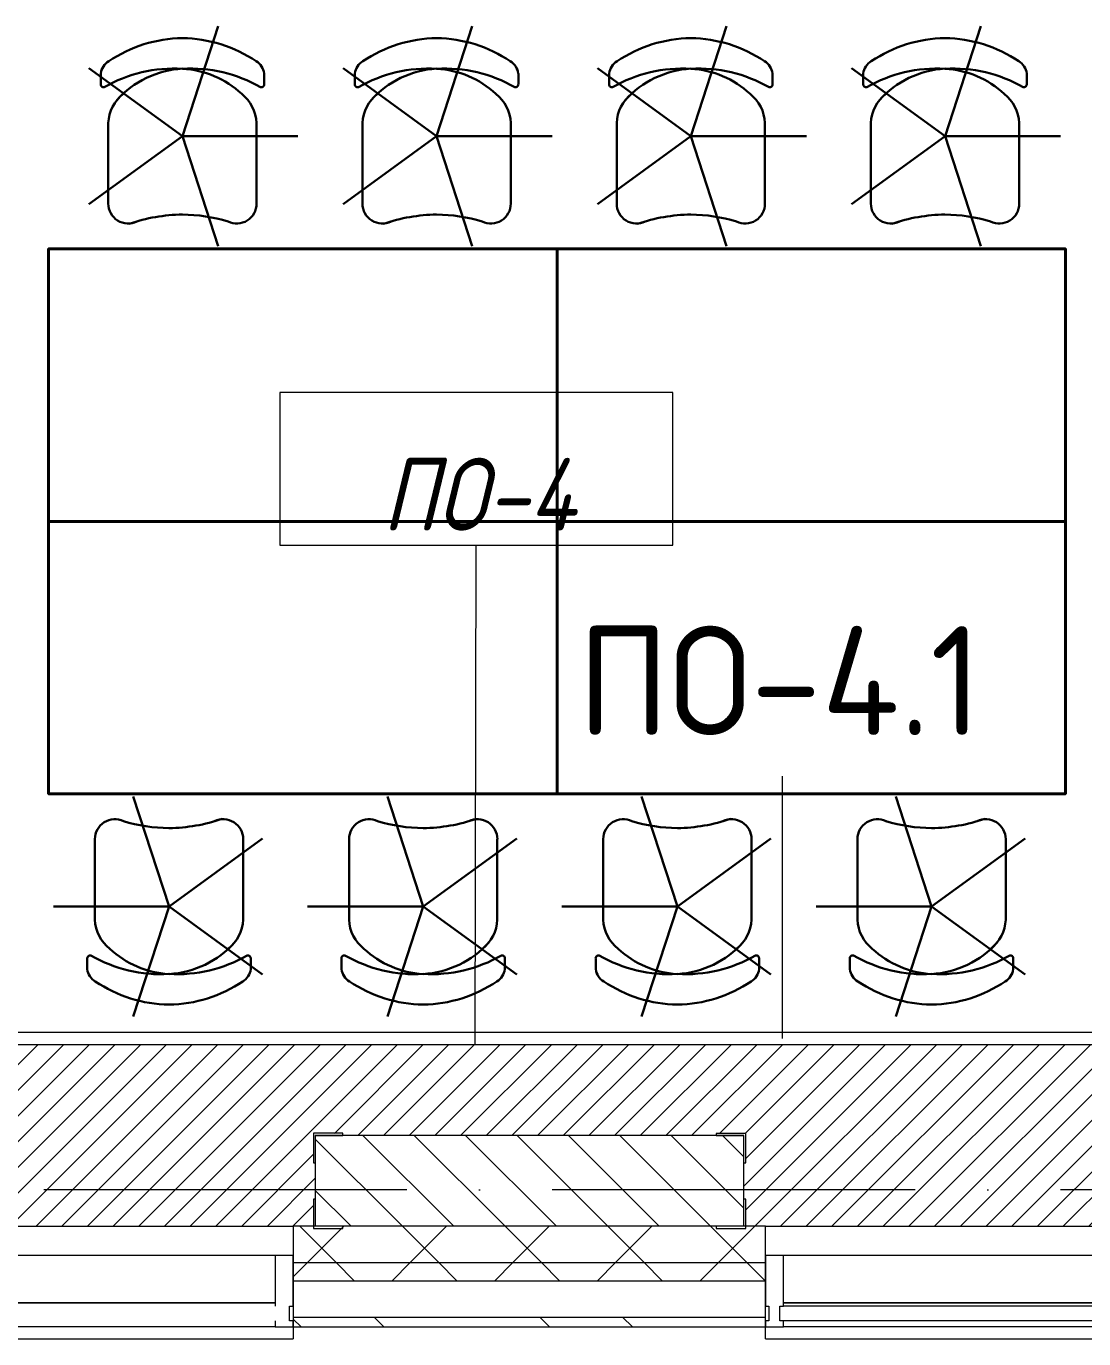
# Model space of a CAD drawing. Header units: millimetres. Extents: x -6467 to 105918, y -7090 to 92481.
# Drawn here: x 30865 to 33777, y -2229 to 1385 of the extents above; entities that cross this region are included whole.
import ezdxf

# ---------------------------------------------------------------- set-up
doc = ezdxf.new("R2010")
doc.units = ezdxf.units.MM
doc.linetypes.add('50_200_ШТРИХ_1Т_ш5_п1_п1_', pattern=[1400, 1000, -200, 0, -200])
doc.linetypes.add('IMPORT-200_ШТРИХ__ш1_п0_6_ _4_', pattern=[128000, 80000, -48000])
for name, color, linetype, lineweight in [('A-FLOR', 7, 'Continuous', 9), ('A-FLOR-IDEN', 7, 'Continuous', 9), ('A-GLAZ', 7, 'Continuous', 5), ('A-GLAZ-CWMG', 7, 'Continuous', 9), ('A-GLAZ-CWMG-1', 7, 'Continuous', 20), ('A-WALL', 7, 'Continuous', 5), ('A-WALL-FNSH-1', 7, 'Continuous', 5), ('A-WALL-IDEN', 7, 'Continuous', 9), ('I-WALL', 7, 'Continuous', 5)]:
    doc.layers.add(name, color=color, linetype=linetype, lineweight=lineweight)
for name, color, linetype, lineweight, true_color in [('A-FLOR-PATT-1', 7, 'Continuous', 5, 0xd61c12), ('A-GENM-1', 7, 'Continuous', 9, 0xaaaaaa), ('A-GENM-2', 7, 'Continuous', 20, 0xaaaaaa), ('A-WALL-3', 7, 'Continuous', 5, 0x787878), ('мебель 2 этаж-1', 7, 'Continuous', 40, 0xaaaaaa), ('Оси-3', 7, '50_200_ШТРИХ_1Т_ш5_п1_п1_', 9, 0xaaaaaa), ('ТХ_функционал-15', 7, 'IMPORT-200_ШТРИХ__ш1_п0_6_ _4_', 30, 0xaaaaaa), ('ТХ_функционал-2', 7, 'Continuous', 40, 0xaaaaaa), ('ТХ_функционал-9', 7, 'Continuous', 30, 0xaaaaaa)]:
    doc.layers.add(name, color=color, linetype=linetype, lineweight=lineweight, true_color=true_color)
doc.styles.add('GOST Common', font='GOST_Common.ttf', dxfattribs={"height": 300})
doc.styles.add('GOST Common_I', font='GOST_Common Italic.ttf', dxfattribs={"width": 0.9, "height": 200})
pattern_1 = [(45, (0, 0), (-141.42136, 141.42136), []), (135, (0, 0), (-141.42136, -141.42136), [])]

# ---------------------------------------------------------------- blocks, each defined once
blk = doc.blocks.new('Прямоугольный импост - Импост структурный с накладкой - 180мм-22437099-АИ_План этажа Радиаторы_2')
at = {"layer": 'A-GLAZ-CWMG-1'}
for p, q in [((0, 17), (-50, 17)), ((-50, 17), (-50, 0)), ((-50, 0), (-40, 0)), ((-40, 0), (-40, -40)), ((-10, -40), (-10, 0)), ((-10, 0), (0, 0)), ((0, 0), (0, 17)), ((-40, -40), (-50, -40)), ((-50, -40), (-50, -180)), ((0, -40), (-10, -40)), ((0, -180), (0, -40)), ((-50, -180), (0, -180))]:
    blk.add_line(p, q, dxfattribs=at)
blk = doc.blocks.new('Прямоугольный импост - Импост структурный с накладкой - 180мм-V233-АИ_План этажа Радиаторы_2')
at = {"layer": 'A-GLAZ-CWMG'}
for p, q in [((67850, -1999), (66250, -1999)), ((67850, -2139), (66250, -2139)), ((67850, -2179), (66250, -2179)), ((67850, -2196), (66250, -2196))]:
    blk.add_line(p, q, dxfattribs=at)
blk = doc.blocks.new('Прямоугольный импост - Импост структурный с накладкой - 180мм-22437111-АИ_План этажа Радиаторы_2')
at = {"layer": 'A-GLAZ-CWMG-1'}
for p, q in [((-50, 0), (-50, 17)), ((-50, 17), (0, 17)), ((0, 0), (-10, 0)), ((-10, 0), (-10, -40)), ((0, 17), (0, 0)), ((-50, -180), (-50, -40)), ((-10, -40), (0, -40)), ((0, -40), (0, -180)), ((0, -180), (-50, -180))]:
    blk.add_line(p, q, dxfattribs=at)
blk = doc.blocks.new('Прямоугольный импост - Импост структурный с накладкой - 180мм-V232-АИ_План этажа Радиаторы_2')
at = {"layer": 'A-GLAZ-CWMG'}
for p, q in [((6637, 55111), (5862, 55111)), ((6637, 54914), (5862, 54914))]:
    blk.add_line(p, q, dxfattribs=at)
blk = doc.blocks.new('Фахверк _газобетон торцы_413 - Фахверк _газобетон торцы_-25576434-АИ_План этажа Радиаторы_2')
at = {"layer": 'A-GENM-2'}
for p, q in [((89406, 11134.7), (89325, 11134.7)), ((89325, 11134.7), (89325, 11128.7)), ((89406, 11053.7), (89406, 11134.7)), ((89325, 11128.7), (89400, 11128.7)), ((89400, 11128.7), (89400, 11053.7)), ((89400, 11053.7), (89406, 11053.7)), ((89400, 10953.7), (89400, 10878.7)), ((89406, 10953.7), (89400, 10953.7)), ((89406, 10872.7), (89406, 10953.7)), ((89400, 10878.7), (89325, 10878.7)), ((89325, 10878.7), (89325, 10872.7)), ((89325, 10872.7), (89406, 10872.7))]:
    blk.add_line(p, q, dxfattribs=at)
blk = doc.blocks.new('Фахверк _газобетон торцы_414 - Фахверк _газобетон торцы_-25576460-АИ_План этажа Радиаторы_2')
at = {"layer": 'A-GENM-2'}
for p, q in [((89406, 11134.7), (89325, 11134.7)), ((89325, 11134.7), (89325, 11128.7)), ((89406, 11053.7), (89406, 11134.7)), ((89325, 11128.7), (89400, 11128.7)), ((89400, 11128.7), (89400, 11053.7)), ((89400, 11053.7), (89406, 11053.7)), ((89400, 10953.7), (89400, 10878.7)), ((89406, 10953.7), (89400, 10953.7)), ((89406, 10872.7), (89406, 10953.7)), ((89400, 10878.7), (89325, 10878.7)), ((89325, 10878.7), (89325, 10872.7)), ((89325, 10872.7), (89406, 10872.7))]:
    blk.add_line(p, q, dxfattribs=at)
blk = doc.blocks.new('Отлив_СКБ - Отлив витража-V387-АИ_План этажа Радиаторы_2')
at = {"layer": 'A-GLAZ'}
for p, q in [((0, 67.4), (0, 100)), ((1700, 100), (0, 100)), ((1700, 100), (1700, 67.4)), ((50, 2), (825, 2)), ((875, 2), (1650, 2)), ((825, 0), (50, 0)), ((1650, 0), (875, 0))]:
    blk.add_line(p, q, dxfattribs=at)
blk = doc.blocks.new('Отлив_СКБ - Отлив витража-25810986-АИ_План этажа Радиаторы_2')
at = {"layer": 'A-GLAZ'}
for p, q in [((0, 67.4), (0, 100)), ((1700, 100), (0, 100)), ((1700, 100), (1700, 67.4)), ((50, 2), (1650, 2)), ((1650, 0), (50, 0))]:
    blk.add_line(p, q, dxfattribs=at)
blk = doc.blocks.new('мебель 2 этаж-28800768-АИ_План этажа Радиаторы_2')
at = {"layer": 'ТХ_функционал-15'}
for p, q in [((33558.3, 2798.1), (33300.9, 2611)), ((34258.3, 2798.1), (34000.9, 2611)), ((34958.3, 2798.1), (34700.9, 2611)), ((35658.3, 2798.1), (35400.9, 2611)), ((33521.3, 676.7), (33778.7, 863.7)), ((34221.3, 676.7), (34478.7, 863.7)), ((34921.3, 676.7), (35178.7, 863.7)), ((35621.3, 676.7), (35878.7, 863.7))]:
    blk.add_line(p, q, dxfattribs=at)
at = {"layer": 'ТХ_функционал-15', "flags": 128}
for points in [[(33656.6, 3100.7), (33558.3, 2798.1), (33876.5, 2798.1)], [(34356.6, 3100.7), (34258.3, 2798.1), (34576.5, 2798.1)], [(35056.6, 3100.7), (34958.3, 2798.1), (35276.5, 2798.1)], [(35756.6, 3100.7), (35658.3, 2798.1), (35976.5, 2798.1)], [(33656.6, 2495.4), (33558.3, 2798.1), (33300.9, 2985.1)], [(34356.6, 2495.4), (34258.3, 2798.1), (34000.9, 2985.1)], [(35056.6, 2495.4), (34958.3, 2798.1), (34700.9, 2985.1)], [(35756.6, 2495.4), (35658.3, 2798.1), (35400.9, 2985.1)], [(33422.9, 979.3), (33521.3, 676.7), (33778.7, 489.7)], [(34122.9, 979.3), (34221.3, 676.7), (34478.7, 489.7)], [(34822.9, 979.3), (34921.3, 676.7), (35178.7, 489.7)], [(35522.9, 979.3), (35621.3, 676.7), (35878.7, 489.7)], [(33422.9, 374.1), (33521.3, 676.7), (33203.1, 676.7)], [(34122.9, 374.1), (34221.3, 676.7), (33903.1, 676.7)], [(34822.9, 374.1), (34921.3, 676.7), (34603.1, 676.7)], [(35522.9, 374.1), (35621.3, 676.7), (35303.1, 676.7)]]:
    blk.add_lwpolyline(points, dxfattribs=at)
at = {"layer": 'ТХ_функционал-2', "flags": 128}
for points in [[(34589.8, 1737.4), (34589.8, 2487.4), (33189.8, 2487.4), (33189.8, 1737.4), (34589.8, 1737.4), (34589.8, 987.4), (33189.8, 987.4), (33189.8, 1737.4)], [(35989.8, 1737.4), (35989.8, 2487.4), (34589.8, 2487.4), (34589.8, 1737.4), (35989.8, 1737.4), (35989.8, 987.4), (34589.8, 987.4), (34589.8, 1737.4)]]:
    blk.add_lwpolyline(points, close=True, dxfattribs=at)
at = {"layer": 'ТХ_функционал-9'}
for p, q in [((33333.3, 2942.4), (33333.3, 2970.8)), ((33783.3, 2942.4), (33783.3, 2970.8)), ((34033.3, 2942.4), (34033.3, 2970.8)), ((34483.3, 2942.4), (34483.3, 2970.8)), ((34733.3, 2942.4), (34733.3, 2970.8)), ((35183.3, 2942.4), (35183.3, 2970.8)), ((35433.3, 2942.4), (35433.3, 2970.8)), ((35883.3, 2942.4), (35883.3, 2970.8)), ((33354.1, 2834.3), (33354.1, 2612.2)), ((33762.4, 2834.3), (33762.4, 2612.2)), ((34054.1, 2834.3), (34054.1, 2612.2)), ((34462.4, 2834.3), (34462.4, 2612.2)), ((34754.1, 2834.3), (34754.1, 2612.2)), ((35162.4, 2834.3), (35162.4, 2612.2)), ((35454.1, 2834.3), (35454.1, 2612.2)), ((35862.4, 2834.3), (35862.4, 2612.2)), ((33317.1, 640.4), (33317.1, 862.5)), ((33725.4, 640.4), (33725.4, 862.5)), ((34017.1, 640.4), (34017.1, 862.5)), ((34425.4, 640.4), (34425.4, 862.5)), ((34717.1, 640.4), (34717.1, 862.5)), ((35125.4, 640.4), (35125.4, 862.5)), ((35417.1, 640.4), (35417.1, 862.5)), ((35825.4, 640.4), (35825.4, 862.5)), ((33296.3, 532.3), (33296.3, 504)), ((33746.3, 532.3), (33746.3, 504)), ((33996.3, 532.3), (33996.3, 504)), ((34446.3, 532.3), (34446.3, 504)), ((34696.3, 532.3), (34696.3, 504)), ((35146.3, 532.3), (35146.3, 504)), ((35396.3, 532.3), (35396.3, 504)), ((35846.3, 532.3), (35846.3, 504))]:
    blk.add_line(p, q, dxfattribs=at)
for centre, radius, start, end in [((33565, 2692.8), 375.4, 91.0242, 123.9491), ((33551.6, 2692.8), 375.4, 56.0509, 88.9758), ((34265, 2692.8), 375.4, 91.0242, 123.9491), ((34251.6, 2692.8), 375.4, 56.0509, 88.9758), ((34965, 2692.8), 375.4, 91.0242, 123.9491), ((34951.6, 2692.8), 375.4, 56.0509, 88.9758), ((35665, 2692.8), 375.4, 91.0242, 123.9491), ((35651.6, 2692.8), 375.4, 56.0509, 88.9758), ((33378.5, 2965), 45.6, 120.5654, 172.6683), ((33738, 2965), 45.6, 7.3317, 59.4346), ((34078.5, 2965), 45.6, 120.5654, 172.6683), ((34438, 2965), 45.6, 7.3317, 59.4346), ((34778.5, 2965), 45.6, 120.5654, 172.6683), ((35138, 2965), 45.6, 7.3317, 59.4346), ((35478.5, 2965), 45.6, 120.5654, 172.6683), ((35838, 2965), 45.6, 7.3317, 59.4346), ((33536.8, 2594.6), 389.8, 86.8495, 119.829), ((33573.2, 2721.4), 262.9, 93.2504, 138.1979), ((33579.7, 2594.6), 389.8, 60.171, 93.1505), ((33543.9, 2723.3), 260.9, 47.1011, 86.8345), ((34236.8, 2594.6), 389.8, 86.8495, 119.829), ((34273.2, 2721.4), 262.9, 93.2504, 138.1979), ((34279.7, 2594.6), 389.8, 60.171, 93.1505), ((34243.9, 2723.3), 260.9, 47.1011, 86.8345), ((34936.8, 2594.6), 389.8, 86.8495, 119.829), ((34973.2, 2721.4), 262.9, 93.2504, 138.1979), ((34979.7, 2594.6), 389.8, 60.171, 93.1505), ((34943.9, 2723.3), 260.9, 47.1011, 86.8345), ((35636.8, 2594.6), 389.8, 86.8495, 119.829), ((35673.2, 2721.4), 262.9, 93.2504, 138.1979), ((35679.7, 2594.6), 389.8, 60.171, 93.1505), ((35643.9, 2723.3), 260.9, 47.1011, 86.8345), ((33341.4, 2940.9), 8.29, 169.2228, 280.6014), ((33775.1, 2940.9), 8.29, 259.3986, 10.7772), ((34041.4, 2940.9), 8.29, 169.2228, 280.6014), ((34475.1, 2940.9), 8.29, 259.3986, 10.7772), ((34741.4, 2940.9), 8.29, 169.2228, 280.6014), ((35175.1, 2940.9), 8.29, 259.3986, 10.7772), ((35441.4, 2940.9), 8.29, 169.2228, 280.6014), ((35875.1, 2940.9), 8.29, 259.3986, 10.7772), ((33461.9, 2829.7), 107.9, 128.2526, 177.5199), ((33654.6, 2829.7), 107.9, 2.4801, 51.7474), ((34161.9, 2829.7), 107.9, 128.2526, 177.5199), ((34354.6, 2829.7), 107.9, 2.4801, 51.7474), ((34861.9, 2829.7), 107.9, 128.2526, 177.5199), ((35054.6, 2829.7), 107.9, 2.4801, 51.7474), ((35561.9, 2829.7), 107.9, 128.2526, 177.5199), ((35754.6, 2829.7), 107.9, 2.4801, 51.7474), ((33408.6, 2612.1), 54.5, 179.9013, 296.365), ((33708, 2612.1), 54.5, 243.635, 0.0987), ((34108.6, 2612.1), 54.5, 179.9013, 296.365), ((34408, 2612.1), 54.5, 243.635, 0.0987), ((34808.6, 2612.1), 54.5, 179.9013, 296.365), ((35108, 2612.1), 54.5, 243.635, 0.0987), ((35508.6, 2612.1), 54.5, 179.9013, 296.365), ((35808, 2612.1), 54.5, 243.635, 0.0987), ((33562.8, 2121.9), 460.2, 90.5674, 109.1412), ((33553.7, 2121.9), 460.2, 73.5816, 89.4326), ((34262.8, 2121.9), 460.2, 90.5674, 109.1412), ((34253.7, 2121.9), 460.2, 73.5816, 89.4326), ((34962.8, 2121.9), 460.2, 90.5674, 109.1412), ((34953.7, 2121.9), 460.2, 73.5816, 89.4326), ((35662.8, 2121.9), 460.2, 90.5674, 109.1412), ((35653.7, 2121.9), 460.2, 73.5816, 89.4326), ((33371.6, 862.6), 54.5, 63.635, 180.0987), ((33525.8, 1352.9), 460.2, 253.5816, 269.4326), ((33516.7, 1352.9), 460.2, 270.5674, 289.1412), ((33671, 862.6), 54.5, 359.9013, 116.365), ((34071.6, 862.6), 54.5, 63.635, 180.0987), ((34225.8, 1352.9), 460.2, 253.5816, 269.4326), ((34216.7, 1352.9), 460.2, 270.5674, 289.1412), ((34371, 862.6), 54.5, 359.9013, 116.365), ((34771.6, 862.6), 54.5, 63.635, 180.0987), ((34925.8, 1352.9), 460.2, 253.5816, 269.4326), ((34916.7, 1352.9), 460.2, 270.5674, 289.1412), ((35071, 862.6), 54.5, 359.9013, 116.365), ((35471.6, 862.6), 54.5, 63.635, 180.0987), ((35625.8, 1352.9), 460.2, 253.5816, 269.4326), ((35616.7, 1352.9), 460.2, 270.5674, 289.1412), ((35771, 862.6), 54.5, 359.9013, 116.365), ((33424.9, 645.1), 107.9, 182.4801, 231.7474), ((33617.6, 645.1), 107.9, 308.2526, 357.5199), ((34124.9, 645.1), 107.9, 182.4801, 231.7474), ((34317.6, 645.1), 107.9, 308.2526, 357.5199), ((34824.9, 645.1), 107.9, 182.4801, 231.7474), ((35017.6, 645.1), 107.9, 308.2526, 357.5199), ((35524.9, 645.1), 107.9, 182.4801, 231.7474), ((35717.6, 645.1), 107.9, 308.2526, 357.5199), ((33304.4, 533.9), 8.29, 79.3986, 190.7772), ((33535.7, 751.4), 260.9, 227.1011, 266.8345), ((33506.4, 753.4), 262.9, 273.2504, 318.1979), ((33738.1, 533.9), 8.29, 349.2228, 100.6014), ((34004.4, 533.9), 8.29, 79.3986, 190.7772), ((34235.7, 751.4), 260.9, 227.1011, 266.8345), ((34206.4, 753.4), 262.9, 273.2504, 318.1979), ((34438.1, 533.9), 8.29, 349.2228, 100.6014), ((34704.4, 533.9), 8.29, 79.3986, 190.7772), ((34935.7, 751.4), 260.9, 227.1011, 266.8345), ((34906.4, 753.4), 262.9, 273.2504, 318.1979), ((35138.1, 533.9), 8.29, 349.2228, 100.6014), ((35404.4, 533.9), 8.29, 79.3986, 190.7772), ((35635.7, 751.4), 260.9, 227.1011, 266.8345), ((35606.4, 753.4), 262.9, 273.2504, 318.1979), ((35838.1, 533.9), 8.29, 349.2228, 100.6014), ((33499.8, 880.2), 389.8, 240.171, 273.1505), ((33542.7, 880.2), 389.8, 266.8495, 299.829), ((34199.8, 880.2), 389.8, 240.171, 273.1505), ((34242.7, 880.2), 389.8, 266.8495, 299.829), ((34899.8, 880.2), 389.8, 240.171, 273.1505), ((34942.7, 880.2), 389.8, 266.8495, 299.829), ((35599.8, 880.2), 389.8, 240.171, 273.1505), ((35642.7, 880.2), 389.8, 266.8495, 299.829), ((33341.5, 509.8), 45.6, 187.3317, 239.4346), ((33528, 781.9), 375.4, 236.0509, 268.9758), ((33514.6, 781.9), 375.4, 271.0242, 303.9491), ((33701, 509.8), 45.6, 300.5654, 352.6683), ((34041.5, 509.8), 45.6, 187.3317, 239.4346), ((34228, 781.9), 375.4, 236.0509, 268.9758), ((34214.6, 781.9), 375.4, 271.0242, 303.9491), ((34401, 509.8), 45.6, 300.5654, 352.6683), ((34741.5, 509.8), 45.6, 187.3317, 239.4346), ((34928, 781.9), 375.4, 236.0509, 268.9758), ((34914.6, 781.9), 375.4, 271.0242, 303.9491), ((35101, 509.8), 45.6, 300.5654, 352.6683), ((35441.5, 509.8), 45.6, 187.3317, 239.4346), ((35628, 781.9), 375.4, 236.0509, 268.9758), ((35614.6, 781.9), 375.4, 271.0242, 303.9491), ((35801, 509.8), 45.6, 300.5654, 352.6683)]:
    blk.add_arc(centre, radius, start, end, dxfattribs=at)
blk = doc.blocks.new('AAR_СКБ_Марка_Перекрытия_1 мм - Марка пола-27961726-АИ_План этажа Радиаторы_2')
at = {"layer": 'A-FLOR-IDEN'}
for p, q in [((2.723, 2.101), (-2.69, 2.101)), ((-2.69, 2.101), (-2.69, 0)), ((2.723, 0), (2.723, 2.101)), ((-2.69, 0), (2.723, 0))]:
    blk.add_line(p, q, dxfattribs=at)

msp = doc.modelspace()

# ---------------------------------------------------------------- hatches: boundary and pattern name
at = {"layer": 'A-FLOR-PATT-1'}
h = msp.add_hatch(dxfattribs=at)
h.set_pattern_fill('FP_272', color=256, style=0, pattern_type=2)
h.set_pattern_definition([(45, (31990, -1668.96), (-35.3553, 35.3553), [])])
h.paths.add_polyline_path([(32846, -1919), (34655.4, -1919), (34655.4, -1844), (34660.4, -1844), (34660.4, -1744), (34655.4, -1744), (34655.4, -1669), (34476.6, -1669), (34476.6, -1419), (29540, -1419), (29540, -1669), (29765, -1669), (29765, -1663), (29846, -1663), (29846, -1744), (29840.4, -1744), (29840.4, -1844), (29846, -1844), (29846, -1919), (31655.4, -1918.1), (31655.4, -1844), (31660.4, -1844), (31660.4, -1744), (31655.4, -1744), (31655.4, -1663), (31736.4, -1663), (31736.4, -1669), (32765, -1669), (32765, -1663), (32846, -1663), (32846, -1744), (32840.4, -1744), (32840.4, -1844), (32846, -1844), (32846, -1918)])
at = {"layer": 'A-WALL'}
h = msp.add_hatch(dxfattribs=at)
h.set_pattern_fill('FP_125', color=256, style=0, pattern_type=2)
h.set_pattern_definition(pattern_1)
h.paths.add_polyline_path([(99166.3, -2019), (101250, -2019), (101250, -1919), (92065.3, -1919), (92065.3, -2019), (95844.3, -2019)])
h.paths.add_polyline_path([(90365.3, -2019), (90365.3, -1919), (82525, -1919), (82525, -2019), (90030.8, -2019)])
h.paths.add_polyline_path([(81400, -2019), (81675, -2019), (81675, -1919), (80400, -1919), (80400, -2019), (81310.6, -2019)])
h.paths.add_polyline_path([(70900, -2019), (72700, -2019), (72700, -1919), (70900, -1919)])
h.paths.add_polyline_path([(69200, -2019), (69200, -1919), (67900, -1919), (67900, -2019), (68853.1, -2019)])
h.paths.add_polyline_path([(66200, -2019), (66200, -1919), (64900, -1919), (64900, -2019), (65946.4, -2019)])
h.paths.add_polyline_path([(63039.6, -2019), (63200, -2019), (63200, -1919), (61900, -1919), (61900, -2019), (62624.4, -2019)])
h.paths.add_polyline_path([(57200, -2019), (57200, -1919), (55900, -1919), (55900, -2019), (56810.9, -2019)])
h.paths.add_polyline_path([(58900, -2019), (60200, -2019), (60200, -1919), (58900, -1919)])
h.paths.add_polyline_path([(52900, -2019), (54200, -2019), (54200, -1919), (52900, -1919)])
h.paths.add_polyline_path([(50997.4, -2019), (51200, -2019), (51200, -1919), (49900, -1919), (49900, -2019), (50166.9, -2019)])
h.paths.add_polyline_path([(46900, -2019), (48200, -2019), (48200, -1919), (46900, -1919)])
h.paths.add_polyline_path([(45183.9, -2019), (45200, -2019), (45200, -1919), (43900, -1919), (43900, -2019), (44353.4, -2019)])
h.paths.add_polyline_path([(41861.9, -2019), (42200, -2019), (42200, -1919), (40900, -1919), (40900, -2019), (41031.4, -2019)])
h.paths.add_polyline_path([(38539.9, -2019), (39200, -2019), (39200, -1919), (37600, -1919), (37600, -2019), (37709.4, -2019)])
h.paths.add_polyline_path([(34600, -2019), (35900, -2019), (35900, -1919), (34600, -1919)])
h.paths.add_polyline_path([(31895.9, -2019), (32900, -2019), (32900, -1919), (31600, -1919), (31600, -2019)])
h.paths.add_polyline_path([(29900, -2019), (29900, -1919), (28790, -1919), (28790, -2019), (29819.7, -2019)])
h.paths.add_polyline_path([(25667.2, -2019), (26900, -2019), (26900, -1919), (25600, -1919), (25600, -2019)])
h.paths.add_polyline_path([(23900, -2019), (23900, -1919), (22600, -1919), (22600, -2019), (23590.9, -2019)])
h.paths.add_polyline_path([(20268.9, -2019), (20900, -2019), (20900, -1919), (19600, -1919), (19600, -2019), (19853.7, -2019)])
h.paths.add_polyline_path([(14870.7, -2019), (14960, -2019), (14960, -1919), (13660, -1919), (13660, -2019), (14455.5, -2019)])
h.paths.add_polyline_path([(16660, -2019), (17900, -2019), (17900, -1919), (16660, -1919)])
h.paths.add_polyline_path([(12785, -2019), (12785, -1919), (7325.3, -1919), (7325.3, -2019), (12379.2, -2019)])
h.paths.add_polyline_path([(2828.5, -2019), (6450.3, -2019), (6450.3, -1919), (-2550, -1919), (-2550, -2019), (-493.5, -2019)])
h = msp.add_hatch(dxfattribs=at)
h.set_pattern_fill('FP_125', color=256, style=0, pattern_type=2)
h.set_pattern_definition(pattern_1)
h.paths.add_polyline_path([(99166.3, -2069), (101350, -2069), (101350, -2019), (92065.3, -2019), (92065.3, -2069), (95844.3, -2069)])
h.paths.add_polyline_path([(89200.3, -2069), (90365.3, -2069), (90365.3, -2019), (82525, -2019), (82525, -2069), (87539.3, -2069)])
h.paths.add_polyline_path([(81675, -2069), (81675, -2019), (80400, -2019), (80400, -2069), (81310.6, -2069)])
h.paths.add_polyline_path([(72590.4, -2069), (72700, -2069), (72700, -2019), (70900, -2019), (70900, -2069), (71759.9, -2069)])
h.paths.add_polyline_path([(68853.1, -2069), (69200, -2069), (69200, -2019), (67900, -2019), (67900, -2069), (68437.9, -2069)])
h.paths.add_polyline_path([(65946.4, -2069), (66200, -2069), (66200, -2019), (64900, -2019), (64900, -2069), (65115.9, -2069)])
h.paths.add_polyline_path([(62209.1, -2069), (63200, -2069), (63200, -2019), (61900, -2019), (61900, -2069)])
h.paths.add_polyline_path([(57200, -2069), (57200, -2019), (55900, -2019), (55900, -2069), (56810.9, -2069)])
h.paths.add_polyline_path([(58900, -2069), (60200, -2069), (60200, -2019), (58900, -2019)])
h.paths.add_polyline_path([(50997.4, -2069), (51200, -2069), (51200, -2019), (49900, -2019), (49900, -2069), (50166.9, -2069)])
h.paths.add_polyline_path([(53904.1, -2069), (54200, -2069), (54200, -2019), (52900, -2019), (52900, -2069), (53488.9, -2069)])
h.paths.add_polyline_path([(48200, -2069), (48200, -2019), (46900, -2019), (46900, -2069), (47675.4, -2069)])
h.paths.add_polyline_path([(42200, -2069), (42200, -2019), (40900, -2019), (40900, -2069), (41861.9, -2069)])
h.paths.add_polyline_path([(45183.9, -2069), (45200, -2069), (45200, -2019), (43900, -2019), (43900, -2069), (44353.4, -2069)])
h.paths.add_polyline_path([(39200, -2069), (39200, -2019), (37600, -2019), (37600, -2069), (38955.2, -2069)])
h.paths.add_polyline_path([(35900, -2069), (35900, -2019), (34600, -2019), (34600, -2069), (35217.9, -2069)])
h.paths.add_polyline_path([(31895.9, -2069), (32900, -2069), (32900, -2019), (31600, -2019), (31600, -2069)])
h.paths.add_polyline_path([(26497.7, -2069), (26900, -2069), (26900, -2019), (25600, -2019), (25600, -2069), (26082.4, -2069)])
h.paths.add_polyline_path([(28989.2, -2069), (29900, -2069), (29900, -2019), (28790, -2019), (28790, -2069)])
h.paths.add_polyline_path([(23900, -2069), (23900, -2019), (22600, -2019), (22600, -2069), (23590.9, -2069)])
h.paths.add_polyline_path([(19600, -2069), (20900, -2069), (20900, -2019), (19600, -2019)])
h.paths.add_polyline_path([(14870.7, -2069), (14960, -2069), (14960, -2019), (13660, -2019), (13660, -2069), (14455.5, -2069)])
h.paths.add_polyline_path([(16947, -2069), (17900, -2069), (17900, -2019), (16660, -2019), (16660, -2069)])
h.paths.add_polyline_path([(10303, -2069), (12785, -2069), (12785, -2019), (7325.3, -2019), (7325.3, -2069), (9472.5, -2069)])
h.paths.add_polyline_path([(5735.2, -2069), (6450.3, -2069), (6450.3, -2019), (-2600, -2019), (-2600, -2069), (5320, -2069)])
at = {"layer": 'A-WALL-3'}
h = msp.add_hatch(dxfattribs=at)
h.set_pattern_fill('FP_124', color=256, style=0, pattern_type=2)
h.set_pattern_definition([(135, (0, 0), (-342.1478, -342.1478), []), (135, (228.1, 0), (-342.1478, -342.1478), [])])
h.paths.add_polyline_path([(101400, -2196), (101500, -2196), (101500, -2169), (92065.3, -2169), (92065.3, -2196), (101350, -2196)])
h.paths.add_polyline_path([(90365.3, -2196), (90365.3, -2169), (82525, -2169), (82525, -2196), (90030.8, -2196)])
h.paths.add_polyline_path([(81675, -2196), (81675, -2169), (80400, -2169), (80400, -2196), (81310.6, -2196)])
h.paths.add_polyline_path([(71759.9, -2196), (72700, -2196), (72700, -2169), (70900, -2169), (70900, -2196), (70929.4, -2196)])
h.paths.add_polyline_path([(68853.1, -2196), (69200, -2196), (69200, -2169), (67900, -2169), (67900, -2196), (68437.9, -2196)])
h.paths.add_polyline_path([(65946.4, -2196), (66200, -2196), (66200, -2169), (64900, -2169), (64900, -2196), (65115.9, -2196)])
h.paths.add_polyline_path([(62209.1, -2196), (63200, -2196), (63200, -2169), (61900, -2169), (61900, -2196)])
h.paths.add_polyline_path([(55900, -2196), (57200, -2196), (57200, -2169), (55900, -2169)])
h.paths.add_polyline_path([(60200, -2196), (60200, -2169), (58900, -2169), (58900, -2196), (60132.9, -2196)])
h.paths.add_polyline_path([(52900, -2196), (54200, -2196), (54200, -2169), (52900, -2169)])
h.paths.add_polyline_path([(50997.4, -2196), (51200, -2196), (51200, -2169), (49900, -2169), (49900, -2196), (50166.9, -2196)])
h.paths.add_polyline_path([(48200, -2196), (48200, -2169), (46900, -2169), (46900, -2196), (47675.4, -2196)])
h.paths.add_polyline_path([(45183.9, -2196), (45200, -2196), (45200, -2169), (43900, -2169), (43900, -2196), (44353.4, -2196)])
h.paths.add_polyline_path([(41031.4, -2196), (42200, -2196), (42200, -2169), (40900, -2169), (40900, -2196)])
h.paths.add_polyline_path([(38955.2, -2196), (39200, -2196), (39200, -2169), (37600, -2169), (37600, -2196), (38539.9, -2196)])
h.paths.add_polyline_path([(35217.9, -2196), (35900, -2196), (35900, -2169), (34600, -2169), (34600, -2196), (34802.7, -2196)])
h.paths.add_polyline_path([(32726.4, -2196), (32900, -2196), (32900, -2169), (31600, -2169), (31600, -2196), (31895.9, -2196)])
h.paths.add_polyline_path([(29819.7, -2196), (29900, -2196), (29900, -2169), (28790, -2169), (28790, -2196), (29404.4, -2196)])
h.paths.add_polyline_path([(23900, -2196), (23900, -2169), (22600, -2169), (22600, -2196), (23590.9, -2196)])
h.paths.add_polyline_path([(26082.4, -2196), (26900, -2196), (26900, -2169), (25600, -2169), (25600, -2196), (25667.2, -2196)])
h.paths.add_polyline_path([(19600, -2196), (20900, -2196), (20900, -2169), (19600, -2169)])
h.paths.add_polyline_path([(14455.5, -2196), (14960, -2196), (14960, -2169), (13660, -2169), (13660, -2196), (14040.2, -2196)])
h.paths.add_polyline_path([(17777.5, -2196), (17900, -2196), (17900, -2169), (16660, -2169), (16660, -2196), (16947, -2196)])
h.paths.add_polyline_path([(11964, -2196), (12785, -2196), (12785, -2169), (7325.3, -2169), (7325.3, -2196), (11133.5, -2196)])
h.paths.add_polyline_path([(5735.2, -2196), (6450.3, -2196), (6450.3, -2169), (-2727, -2169), (-2727, -2196), (5320, -2196)])
at = {"layer": 'I-WALL'}
h = msp.add_hatch(dxfattribs=at)
h.set_pattern_fill('FP_2', color=256, style=0, pattern_type=2)
h.set_pattern_definition([(135, (0, 0), (-70.71068, -70.71068), [])])
h.paths.add_polyline_path([(80895.3, -1919), (80900, -1919), (80900, -1669), (80460, -1669), (80460, -1919), (80480.1, -1919)])
h.paths.add_polyline_path([(71850, -1919), (71900, -1919), (71900, -1669), (71850, -1669), (71850, -1795)])
h.paths.add_polyline_path([(71110.2, -1919), (71110.2, -1669), (70960.4, -1670.8), (70960.4, -1919)])
h.paths.add_polyline_path([(72400, -1919), (72567.2, -1919), (72567.2, -1669), (72400, -1669), (72400, -1719.8)])
h.paths.add_polyline_path([(71350, -1919), (71350, -1669), (71145.2, -1669), (71145.2, -1919)])
h.paths.add_polyline_path([(72602.2, -1919), (72640, -1919), (72640, -1669), (72602.2, -1669), (72602.2, -1719.8)])
h.paths.add_polyline_path([(69140.4, -1919), (69140.4, -1670.8), (68850, -1670.8), (68850, -1919), (68853.1, -1919)])
h.paths.add_polyline_path([(68129, -1919), (68129, -1669), (67960.4, -1669), (67960.4, -1919), (68022.6, -1919)])
h.paths.add_polyline_path([(68350, -1919), (68350, -1669), (68164, -1669), (68164, -1919)])
h.paths.add_polyline_path([(65946.4, -1919), (66140.4, -1919), (66140.4, -1669), (64960.4, -1669), (64960.4, -1919), (65115.9, -1919)])
h.paths.add_polyline_path([(62850, -1919), (63140.4, -1919), (63140.4, -1669), (62850, -1669), (62850, -1730.5)])
h.paths.add_polyline_path([(62209.1, -1919), (62350, -1919), (62350, -1669), (61960.4, -1669), (61960.4, -1919)])
h.paths.add_polyline_path([(59850, -1919), (60017.2, -1919), (60017.2, -1669), (59850, -1669), (59850, -1719.8)])
h.paths.add_polyline_path([(60052.2, -1919), (60140.4, -1919), (60140.4, -1669), (60052.2, -1669), (60052.2, -1719.8)])
h.paths.add_polyline_path([(55980.4, -1919), (57140.4, -1919), (57140.4, -1669), (55960.4, -1669), (55960.4, -1919)])
h.paths.add_polyline_path([(59350, -1919), (59350, -1669), (59160, -1669), (59160, -1919), (59302.4, -1919)])
h.paths.add_polyline_path([(58960.4, -1919), (59125, -1919), (59125, -1669), (58960.4, -1669), (58960.4, -1719.8)])
h.paths.add_polyline_path([(53164, -1919), (53350, -1919), (53350, -1669), (53164, -1669), (53164, -1719.8)])
h.paths.add_polyline_path([(50350, -1919), (50350, -1669), (50164, -1669), (50164, -1919), (50166.9, -1919)])
h.paths.add_polyline_path([(50129, -1919), (50129, -1669), (49960.4, -1669), (49960.4, -1919)])
h.paths.add_polyline_path([(53073.6, -1919), (53129, -1919), (53129, -1669), (52960.4, -1669), (52960.4, -1919)])
h.paths.add_polyline_path([(53904.1, -1919), (54010, -1919), (54010, -1669), (53850, -1669), (53850, -1919)])
h.paths.add_polyline_path([(54140.4, -1919), (54140.4, -1669), (54045, -1669), (54045, -1919)])
h.paths.add_polyline_path([(51140.4, -1919), (51140.4, -1669), (50850, -1669), (50850, -1919), (50997.4, -1919)])
h.paths.add_polyline_path([(45140.4, -1919), (45140.4, -1669), (45067.3, -1669), (45067.3, -1919)])
h.paths.add_polyline_path([(45032.3, -1919), (45032.3, -1669), (44850, -1669), (44850, -1919)])
h.paths.add_polyline_path([(47675.4, -1919), (48140.4, -1919), (48140.4, -1669), (46960.4, -1669), (46960.4, -1919)])
h.paths.add_polyline_path([(39140.4, -1919), (39140.4, -1669), (39052.2, -1669), (39052.2, -1919)])
h.paths.add_polyline_path([(38955.2, -1919), (39017.2, -1919), (39017.2, -1669), (38850, -1669), (38850, -1919)])
h.paths.add_polyline_path([(38350, -1919), (38350, -1669), (38300, -1669), (38300, -1919)])
h.paths.add_polyline_path([(41861.9, -1919), (42017.2, -1919), (42017.2, -1669), (41850, -1669), (41850, -1919)])
h.paths.add_polyline_path([(42052.2, -1919), (42139.8, -1919), (42139.8, -1669), (42052.2, -1669), (42052.2, -1719.8)])
h.paths.add_polyline_path([(43959.8, -1919), (44350, -1919), (44350, -1669), (43959.8, -1669), (43959.8, -1719.8)])
h.paths.add_polyline_path([(40960.4, -1919), (41350, -1919), (41350, -1669), (40960.4, -1669), (40960.4, -1719.8)])
h.paths.add_polyline_path([(35300, -1919), (35840.4, -1919), (35840.4, -1669), (35300, -1669), (35300, -1719.8)])
h.paths.add_polyline_path([(34660.4, -1919), (34800, -1919), (34800, -1669), (34660.4, -1669), (34660.4, -1719.8)])
h.paths.add_polyline_path([(37660.4, -1919), (37800, -1919), (37800, -1669), (37660.4, -1669), (37660.4, -1719.8)])
h.paths.add_polyline_path([(29480, -1919), (29480, -1669), (29300, -1669), (29300, -1919), (29404.4, -1919)])
h.paths.add_polyline_path([(31660.4, -1919), (32840.4, -1919), (32840.4, -1669), (31660.4, -1669), (31660.4, -1719.8)])
h.paths.add_polyline_path([(28660.4, -1919), (28800, -1919), (28800, -1669), (28660.4, -1669), (28660.4, -1719.8)])
h.paths.add_polyline_path([(29840.4, -1919), (29840.4, -1669), (29515, -1669), (29515, -1919), (29819.7, -1919)])
h.paths.add_polyline_path([(25800, -1919), (25800, -1669), (25660.4, -1669), (25660.4, -1919), (25667.2, -1919)])
h.paths.add_polyline_path([(26467.2, -1919), (26467.2, -1669), (26300, -1669), (26300, -1919)])
h.paths.add_polyline_path([(26840.4, -1919), (26840.4, -1669), (26502.2, -1669), (26502.2, -1919)])
h.paths.add_polyline_path([(23590.9, -1919), (23840.4, -1919), (23840.4, -1669), (22660.4, -1669), (22660.4, -1919), (22760.4, -1919)])
h.paths.add_polyline_path([(20684.2, -1919), (20840.4, -1919), (20840.4, -1669), (20475, -1669), (20475, -1919)])
h.paths.add_polyline_path([(17840.4, -1919), (17840.4, -1669), (17535, -1669), (17535, -1919), (17777.5, -1919)])
h.paths.add_polyline_path([(20300, -1919), (20440, -1919), (20440, -1669), (20300, -1669), (20300, -1719.8)])
h.paths.add_polyline_path([(19800, -1919), (19800, -1669), (19660.4, -1669), (19660.4, -1919)])
h.paths.add_polyline_path([(14400, -1919), (14400, -1669), (13722.5, -1669), (13722.5, -1919), (14040.2, -1919)])
h.paths.add_polyline_path([(16720.4, -1919), (16800, -1919), (16800, -1669), (16720.4, -1669), (16720.4, -1719.8)])
h.paths.add_polyline_path([(17500, -1919), (17500, -1669), (17300, -1669), (17300, -1919)])
h.paths.add_polyline_path([(12722.5, -1919), (12722.5, -1669), (11094.6, -1669), (11094.6, -1919), (12379.2, -1919)])
h.paths.add_polyline_path([(10900, -1919), (11059.6, -1919), (11059.6, -1669), (10900, -1669), (10900, -1885)])
h.paths.add_polyline_path([(10303, -1919), (10400, -1919), (10400, -1669), (7387.8, -1669), (7387.8, -1919), (9472.5, -1919)])
h.paths.add_polyline_path([(6032.8, -1919), (6387.8, -1919), (6387.8, -1669), (6032.8, -1669), (6032.8, -1719.8)])
h.paths.add_polyline_path([(5800, -1919), (5997.8, -1919), (5997.8, -1669), (5800, -1669), (5800, -1719.8)])

# ---------------------------------------------------------------- linework, layer by layer
at = {"layer": 'A-FLOR'}
for p, q in [((34476.6, -1419), (29540, -1419)), ((29900, -1919), (31600, -1919)), ((32900, -1919), (34600, -1919))]:
    msp.add_line(p, q, dxfattribs=at)
at = {"layer": 'A-FLOR-IDEN'}
msp.add_line((32100.7, -1419), (32104.1, -43.2), dxfattribs=at)
at = {"layer": 'A-WALL'}
for p, q in [((29600, -1384), (34506.6, -1384)), ((32840.4, -1669), (31660.4, -1669)), ((31660.4, -1669), (31660.4, -1919)), ((32840.4, -1919), (32840.4, -1669)), ((31600, -2019), (32900, -2019)), ((31600, -2069), (32900, -2069)), ((31600, -2169), (32900, -2169))]:
    msp.add_line(p, q, dxfattribs=at)
at = {"layer": 'A-WALL-FNSH-1'}
for p, q in [((32900, -1919), (31600, -1919)), ((31600, -1919), (31600, -2196)), ((32900, -2196), (32900, -1919)), ((31600, -2196), (32900, -2196))]:
    msp.add_line(p, q, dxfattribs=at)
at = {"layer": 'A-WALL-IDEN'}
msp.add_line((32947, -1401.5), (32947, -679.8), dxfattribs=at)
at = {"layer": 'Оси-3'}
msp.add_line((104718, -1819), (-5267.3, -1819), dxfattribs=at)

# ---------------------------------------------------------------- block references
at = {"layer": 'A-FLOR-IDEN', "xscale": 199.9999999999999, "yscale": 199.9999999999999, "zscale": 199.9999999999999}
msp.add_blockref('AAR_СКБ_Марка_Перекрытия_1 мм - Марка пола-27961726-АИ_План этажа Радиаторы_2', (32100.7, -43.2), dxfattribs=at)
at = {"layer": 'A-GENM-1', "rotation": 180}
msp.add_blockref('Фахверк _газобетон торцы_413 - Фахверк _газобетон торцы_-25576434-АИ_План этажа Радиаторы_2', (121061.4, 9209.8), dxfattribs=at)
at = {"layer": 'A-GENM-1'}
msp.add_blockref('Фахверк _газобетон торцы_414 - Фахверк _газобетон торцы_-25576460-АИ_План этажа Радиаторы_2', (-56560, -12797.7), dxfattribs=at)
at = {"layer": 'A-GLAZ', "rotation": 180}
for name, p in [('Отлив_СКБ - Отлив витража-V387-АИ_План этажа Радиаторы_2', (31600, -2128.6)), ('Отлив_СКБ - Отлив витража-25810986-АИ_План этажа Радиаторы_2', (34600, -2128.6))]:
    msp.add_blockref(name, p, dxfattribs=at)
at = {"layer": 'A-GLAZ-CWMG'}
for name, p in [('Прямоугольный импост - Импост структурный с накладкой - 180мм-V232-АИ_План этажа Радиаторы_2', (24913, -57110)), ('Прямоугольный импост - Импост структурный с накладкой - 180мм-V233-АИ_План этажа Радиаторы_2', (-33300, 0))]:
    msp.add_blockref(name, p, dxfattribs=at)
at = {"layer": 'A-GLAZ-CWMG', "extrusion": (0, 0, -1), "rotation": 180}
msp.add_blockref('Прямоугольный импост - Импост структурный с накладкой - 180мм-22437111-АИ_План этажа Радиаторы_2', (-31600, -2179), dxfattribs=at)
at = {"layer": 'A-GLAZ-CWMG', "rotation": 180}
msp.add_blockref('Прямоугольный импост - Импост структурный с накладкой - 180мм-22437099-АИ_План этажа Радиаторы_2', (32900, -2179), dxfattribs=at)
at = {"layer": 'мебель 2 этаж-1'}
msp.add_blockref('мебель 2 этаж-28800768-АИ_План этажа Радиаторы_2', (-2263.5, -1715.2), dxfattribs=at)

# ---------------------------------------------------------------- texts
at = {"layer": 'A-FLOR-IDEN', "insert": (32110.9, 96.5), "char_height": 200, "width": 572.4, "attachment_point": 5, "line_spacing_factor": 1.022766, "style": 'GOST Common_I'}
msp.add_mtext('\\pt180,360,540,720,900,1080,1260,1440,1620,1800,1980,2160,2340,2520,2700,2880,3060,3240,3420,3600,3780,3960,4140,4320,4500,4680,4860,5040,5220,5400,5580,5760;ПО-4', dxfattribs=at)
at = {"layer": 'A-WALL-IDEN', "insert": (32940, -266.4), "char_height": 300, "width": 1178, "attachment_point": 2, "line_spacing_factor": 1.022766, "style": 'GOST Common'}
msp.add_mtext('\\pt80.001,159.999,240,320.001,399.999,480,560.001,639.999,720,800.001,879.999,960,1040.001,1119.999,1200,1280.001,1359.999,1440,1520.001,1599.999,1680,1760.001,1839.999,1920,2000.001,2079.999,2160,2240.001,2319.999,2400,2480.001,2559.999;ПО-4.1', dxfattribs=at)

doc.saveas('drawing.dxf')
